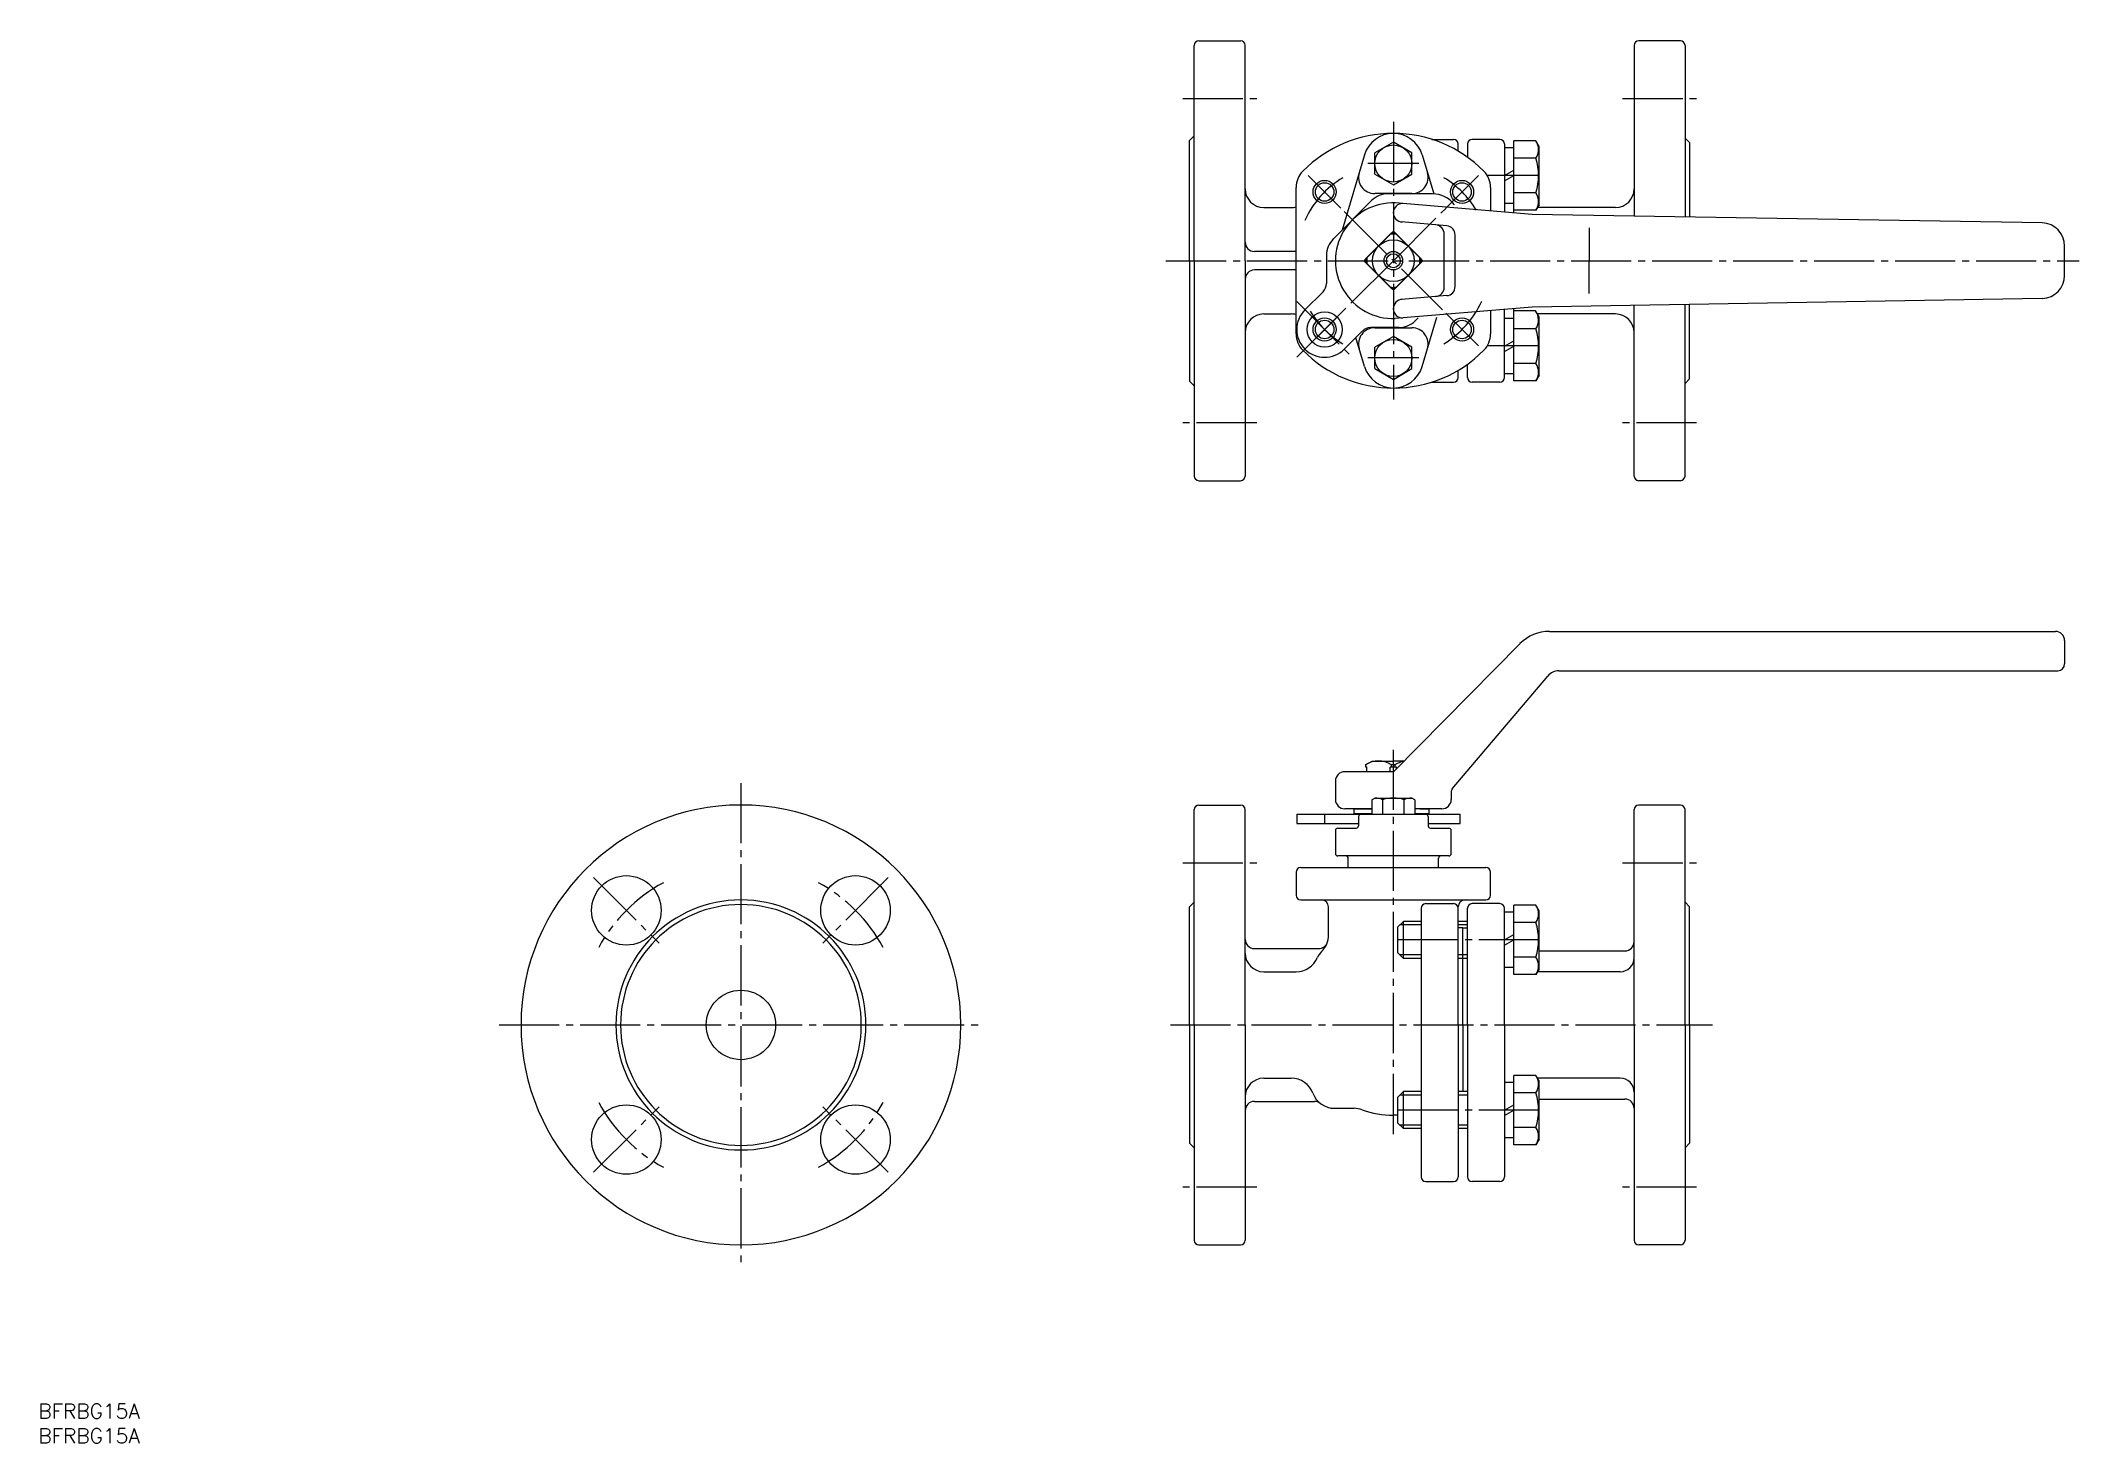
# Model space of a CAD drawing. Extents: x 19 to 459, y 123 to 426.
import ezdxf

# ---------------------------------------------------------------- set-up
doc = ezdxf.new("R2010")
doc.units = 0
doc.linetypes.add('CENTER', pattern=[17.5, 13, -1.5, 1.5, -1.5])
doc.layers.get('0').update_dxf_attribs({"linetype": 'CONTINUOUS'})
doc.layers.add('CENTER', color=1, linetype='CENTER')
doc.styles.get("Standard").update_dxf_attribs({"font": 'txt.shx', "bigfont": '@extfont2.shx'})

msp = doc.modelspace()

# ---------------------------------------------------------------- linework, layer by layer
at = {"color": 7, "linetype": 'CONTINUOUS'}
for p, q in [((267.96, 378.82), (267.96, 425.32)), ((268.96, 426.32), (277.96, 426.32)), ((278.96, 378.82), (278.96, 425.32)), ((362.96, 425.32), (362.96, 388.46)), ((372.96, 426.32), (363.96, 426.32)), ((373.96, 425.32), (373.96, 388.27)), ((266.96, 404.82), (267.96, 405.82)), ((374.96, 404.32), (373.96, 405.32)), ((266.96, 378.82), (266.96, 404.82)), ((304.73, 401.68), (299.88, 385.42)), ((310.96, 404.44), (306.96, 402.13)), ((306.96, 397.51), (306.96, 402.13)), ((314.96, 402.13), (310.96, 404.44)), ((314.96, 397.51), (314.96, 402.13)), ((317.18, 401.68), (319.69, 393.27)), ((319.3, 405.03), (323.96, 405.03)), ((324.96, 402.49), (324.96, 404.03)), ((326.96, 404.03), (326.96, 401.19)), ((333.96, 405.03), (327.96, 405.03)), ((334.96, 404.03), (334.96, 389.33)), ((336.96, 403.21), (334.96, 403.21)), ((341.76, 404.71), (336.96, 404.71)), ((336.96, 389.16), (336.96, 404.71)), ((341.76, 400.96), (336.96, 400.96)), ((342.46, 403.51), (341.76, 404.71)), ((342.46, 390.91), (342.46, 403.51)), ((374.96, 404.32), (374.96, 388.26)), ((306.96, 397.51), (310.96, 395.2)), ((310.96, 395.2), (314.96, 397.51)), ((329.34, 397.21), (322.27, 390.14)), ((334.96, 397.21), (336.96, 398.36)), ((334.96, 396.05), (336.96, 397.21)), ((289.96, 363), (289.96, 394.64)), ((314.98, 393.32), (306.93, 393.32)), ((319.41, 393.27), (309.8, 393.27)), ((331.96, 394.64), (331.96, 389.58)), ((341.76, 393.46), (336.96, 393.46)), ((282.96, 390.32), (288.89, 390.32)), ((306.26, 391.81), (297.97, 383.51)), ((340.96, 388.82), (311.37, 391.32)), ((336.96, 391.21), (334.96, 391.21)), ((341.76, 389.71), (336.96, 389.71)), ((451.12, 386.98), (340.96, 388.82)), ((342.46, 390.91), (341.76, 389.71)), ((358.96, 390.32), (342.12, 390.32)), ((304.59, 378.82), (310.96, 385.19)), ((310.58, 384.81), (304.97, 379.2)), ((305.16, 379.39), (310.39, 384.62)), ((310.96, 385.19), (317.32, 378.82)), ((316.94, 379.2), (311.33, 384.81)), ((316.75, 379.39), (311.52, 384.62)), ((322.48, 386.37), (312.68, 387.19)), ((321.96, 373.07), (321.96, 384.57)), ((324.31, 373.27), (324.31, 384.37)), ((353.28, 385.91), (353.28, 378.82)), ((266.96, 378.82), (266.96, 352.82)), ((267.96, 378.82), (267.96, 332.32)), ((278.96, 378.82), (278.96, 332.32)), ((289.96, 380.82), (280.96, 380.82)), ((296.51, 379.98), (296.51, 373.89)), ((304.59, 378.82), (310.96, 372.46)), ((310.96, 372.46), (317.32, 378.82)), ((353.28, 371.73), (353.28, 378.82)), ((455.96, 375.66), (455.96, 381.99)), ((289.96, 376.82), (280.96, 376.82)), ((304.97, 378.45), (310.58, 372.83)), ((310.39, 373.02), (305.16, 378.26)), ((316.94, 378.45), (311.33, 372.83)), ((316.75, 378.26), (311.52, 373.02)), ((295.77, 372.13), (291.86, 368.22)), ((322.48, 371.28), (312.71, 370.46)), ((451.12, 370.66), (340.96, 368.82)), ((282.96, 367.32), (288.89, 367.32)), ((340.96, 368.82), (311.37, 366.33)), ((316.3, 366.49), (315.65, 365.84)), ((317.18, 355.97), (320.36, 366.63)), ((331.96, 368.06), (331.96, 363)), ((334.96, 353.62), (334.96, 368.32)), ((336.96, 366.37), (334.96, 366.37)), ((336.96, 352.87), (336.96, 368.49)), ((341.68, 368.01), (336.96, 368.01)), ((342.46, 366.67), (341.68, 368.01)), ((358.96, 367.32), (342.08, 367.32)), ((342.46, 354.07), (342.46, 366.67)), ((362.96, 332.32), (362.96, 369.19)), ((373.96, 332.32), (373.96, 369.37)), ((374.96, 353.32), (374.96, 369.39)), ((304.26, 363.64), (300.35, 359.73)), ((304.73, 355.97), (302.86, 362.24)), ((312.11, 364.37), (306.03, 364.37)), ((306.93, 364.32), (314.98, 364.32)), ((310.96, 362.44), (306.96, 360.13)), ((314.96, 360.13), (310.96, 362.44)), ((334.96, 360.37), (336.96, 361.52)), ((341.76, 364.12), (336.96, 364.12)), ((306.96, 355.51), (306.96, 360.13)), ((314.96, 355.51), (314.96, 360.13)), ((334.96, 359.21), (336.96, 360.37)), ((266.96, 352.82), (267.96, 351.82)), ((306.96, 355.51), (310.96, 353.2)), ((310.96, 353.2), (314.96, 355.51)), ((319.3, 352.62), (323.96, 352.62)), ((324.96, 353.62), (324.96, 355.15)), ((326.96, 353.62), (326.96, 356.46)), ((333.96, 352.62), (327.96, 352.62)), ((336.96, 354.37), (334.96, 354.37)), ((341.76, 356.62), (336.96, 356.62)), ((341.76, 352.87), (336.96, 352.87)), ((342.46, 354.07), (341.76, 352.87)), ((374.96, 353.32), (373.96, 352.32)), ((268.96, 331.32), (277.96, 331.32)), ((372.96, 331.32), (363.96, 331.32)), ((310.96, 268.47), (338.32, 296.13)), ((344.68, 298.77), (453.96, 298.77)), ((455.96, 296.77), (455.96, 291.77)), ((323.7, 264.74), (344.33, 289.12)), ((346.7, 290.27), (454.46, 290.27)), ((304.96, 269.96), (306.36, 270.77)), ((304.96, 269.96), (304.96, 269.52)), ((304.96, 269.52), (305.21, 269.52)), ((305.21, 268.47), (305.21, 269.52)), ((306.36, 270.77), (310.96, 270.77)), ((310.3, 268.47), (310.3, 269.47)), ((311.61, 269.47), (310.3, 269.47)), ((310.58, 269.47), (310.58, 269.96)), ((311.33, 269.96), (310.58, 269.96)), ((313.26, 270.77), (310.96, 270.77)), ((311.33, 269.47), (311.33, 269.96)), ((311.61, 269.12), (311.61, 269.47)), ((298.46, 266.47), (298.46, 262.47)), ((310.96, 268.47), (300.46, 268.47)), ((267.96, 213.77), (267.96, 260.27)), ((268.96, 261.27), (277.96, 261.27)), ((278.96, 213.77), (278.96, 260.27)), ((306.34, 260.47), (300.46, 260.47)), ((302.4, 260.47), (306.34, 260.47)), ((302.4, 260.47), (302.4, 259.47)), ((306.34, 262.42), (306.94, 262.77)), ((306.34, 262.42), (306.34, 259.27)), ((306.94, 262.77), (314.97, 262.77)), ((308.65, 262.42), (308.65, 259.27)), ((308.65, 262.42), (308.65, 259.27)), ((313.26, 262.42), (313.26, 259.27)), ((315.57, 262.42), (314.97, 262.77)), ((315.57, 262.42), (315.57, 259.27)), ((321.46, 260.47), (315.57, 260.47)), ((316.71, 260.47), (318.61, 260.47)), ((318.61, 260.47), (318.61, 259.47)), ((323.46, 264.09), (323.46, 262.47)), ((362.96, 213.77), (362.96, 260.27)), ((372.96, 261.27), (363.96, 261.27)), ((373.96, 213.77), (373.96, 260.27)), ((290.11, 259.27), (290.11, 257.27)), ((290.11, 259.27), (310.96, 259.27)), ((290.11, 257.27), (303.43, 257.27)), ((298.46, 255.77), (298.46, 250.77)), ((298.96, 256.27), (302.93, 256.27)), ((302.4, 259.47), (306.34, 259.47)), ((303.43, 258.77), (303.43, 256.77)), ((305.21, 259.27), (303.93, 259.27)), ((305.21, 259.27), (304.96, 259.27)), ((305.21, 259.27), (305.21, 259.47)), ((306.34, 259.27), (315.57, 259.27)), ((310.96, 259.27), (325.41, 259.27)), ((315.57, 259.47), (318.61, 259.47)), ((316.71, 259.47), (316.71, 259.27)), ((316.96, 259.27), (316.71, 259.27)), ((317.98, 259.27), (316.71, 259.27)), ((318.48, 258.77), (318.48, 256.77)), ((318.48, 257.27), (325.41, 257.27)), ((318.98, 256.27), (322.96, 256.27)), ((323.46, 250.77), (323.46, 255.77)), ((325.41, 257.27), (325.41, 259.27)), ((289.96, 246.77), (289.96, 241.77)), ((290.96, 247.77), (310.96, 247.77)), ((310.96, 250.27), (298.96, 250.27)), ((301.21, 247.77), (301.21, 249.77)), ((322.96, 250.27), (310.96, 250.27)), ((310.96, 247.77), (330.96, 247.77)), ((320.71, 247.77), (320.71, 249.77)), ((331.96, 241.77), (331.96, 246.77)), ((266.96, 239.27), (267.96, 240.27)), ((266.96, 213.77), (266.96, 239.27)), ((290.96, 240.77), (310.96, 240.77)), ((296.96, 233.2), (296.96, 239.27)), ((310.96, 240.77), (330.96, 240.77)), ((316.96, 238.97), (316.96, 187.77)), ((317.96, 239.97), (323.96, 239.97)), ((324.96, 213.77), (324.96, 238.97)), ((326.96, 213.77), (326.96, 238.97)), ((333.96, 239.97), (327.96, 239.97)), ((334.96, 213.77), (334.96, 238.97)), ((336.96, 238.15), (334.96, 238.15)), ((341.76, 239.65), (336.96, 239.65)), ((336.96, 224.65), (336.96, 239.65)), ((342.46, 238.45), (341.76, 239.65)), ((342.46, 225.85), (342.46, 238.45)), ((374.96, 239.27), (373.96, 240.27)), ((374.96, 213.77), (374.96, 239.27)), ((313.16, 236.15), (311.96, 234.95)), ((311.96, 229.35), (311.96, 234.95)), ((316.91, 236.15), (313.16, 236.15)), ((313.16, 228.15), (313.16, 236.15)), ((326.96, 236.15), (324.96, 236.15)), ((325.96, 234.77), (324.96, 234.77)), ((325.96, 213.77), (325.96, 234.77)), ((325.96, 234.77), (326.96, 234.77)), ((341.76, 235.9), (336.96, 235.9)), ((280.96, 230.27), (294.81, 230.27)), ((313.16, 228.15), (311.96, 229.35)), ((334.96, 232.15), (336.96, 233.31)), ((334.96, 231), (336.96, 232.15)), ((342.46, 229.77), (360.96, 229.77)), ((282.96, 225.27), (289.96, 225.27)), ((316.96, 228.15), (313.16, 228.15)), ((326.96, 228.15), (324.96, 228.15)), ((336.96, 226.15), (334.96, 226.15)), ((341.76, 228.4), (336.96, 228.4)), ((341.76, 224.65), (336.96, 224.65)), ((342.46, 225.85), (341.76, 224.65)), ((359.96, 225.27), (342.12, 225.27)), ((266.96, 213.77), (266.96, 188.27)), ((267.96, 213.77), (267.96, 167.27)), ((278.96, 213.77), (278.96, 167.27)), ((324.96, 213.77), (324.96, 187.77)), ((325.96, 213.77), (325.96, 199.38)), ((326.96, 213.77), (326.96, 187.77)), ((334.96, 213.77), (334.96, 180.95)), ((362.96, 213.77), (362.96, 167.27)), ((373.96, 213.77), (373.96, 167.27)), ((374.96, 213.77), (374.96, 188.27)), ((341.76, 202.88), (336.96, 202.88)), ((336.96, 187.88), (336.96, 202.88)), ((342.46, 201.68), (341.76, 202.88)), ((282.96, 202.27), (288.89, 202.27)), ((313.16, 199.38), (311.96, 198.18)), ((311.96, 192.58), (311.96, 198.18)), ((316.91, 199.38), (313.16, 199.38)), ((313.16, 191.38), (313.16, 199.38)), ((326.96, 199.38), (324.96, 199.38)), ((336.96, 201.38), (334.96, 201.38)), ((341.76, 199.13), (336.96, 199.13)), ((359.96, 202.27), (342.12, 202.27)), ((342.46, 189.08), (342.46, 201.68)), ((280.96, 197.27), (293.92, 197.27)), ((298.26, 195.77), (302.51, 195.77)), ((311.96, 194.27), (310.96, 194.27)), ((334.96, 195.38), (336.96, 196.54)), ((334.96, 194.23), (336.96, 195.38)), ((342.46, 197.77), (360.96, 197.77)), ((313.16, 191.38), (311.96, 192.58)), ((316.96, 191.38), (313.16, 191.38)), ((326.96, 191.38), (324.96, 191.38)), ((336.96, 189.38), (334.96, 189.38)), ((341.76, 191.63), (336.96, 191.63)), ((266.96, 188.27), (267.96, 187.27)), ((316.96, 187.77), (316.96, 180.95)), ((324.96, 187.77), (324.96, 180.95)), ((326.96, 187.77), (326.96, 180.95)), ((341.76, 187.88), (336.96, 187.88)), ((342.46, 189.08), (341.76, 187.88)), ((374.96, 188.27), (373.96, 187.27)), ((317.96, 179.95), (323.96, 179.95)), ((333.96, 179.95), (327.96, 179.95)), ((268.96, 166.27), (277.96, 166.27)), ((372.96, 166.27), (363.96, 166.27))]:
    msp.add_line(p, q, dxfattribs=at)
at = {"color": 3, "linetype": 'CONTINUOUS'}
for p, q in [((316.96, 235.38), (312.38, 235.38)), ((326.96, 235.38), (324.96, 235.38)), ((316.96, 228.93), (312.38, 228.93)), ((326.96, 228.93), (324.96, 228.93)), ((316.96, 198.61), (312.38, 198.61)), ((326.96, 198.61), (324.96, 198.61)), ((316.96, 192.16), (312.38, 192.16)), ((326.96, 192.16), (324.96, 192.16))]:
    msp.add_line(p, q, dxfattribs=at)
at = {"color": 7, "linetype": 'CONTINUOUS'}
for centre, radius in [((310.96, 399.82), 4), ((296.11, 393.67), 2.5), ((296.11, 393.67), 2), ((325.8, 393.67), 2.5), ((325.8, 393.67), 2), ((310.96, 378.82), 4.5), ((310.96, 378.82), 2), ((310.96, 378.82), 1.5), ((296.11, 363.97), 3.8), ((296.11, 363.97), 2.5), ((296.11, 363.97), 2), ((325.8, 363.97), 2.5), ((325.8, 363.97), 2), ((310.96, 357.82), 4), ((145.29, 238.52), 7.5), ((194.79, 238.52), 7.5), ((170.04, 213.77), 7.5), ((145.29, 189.02), 7.5), ((194.79, 189.02), 7.5)]:
    msp.add_circle(centre, radius, dxfattribs=at)
for centre, radius, start, end in [((268.96, 425.32), 1, 90, 180), ((277.96, 425.32), 1, 360, 90), ((363.96, 425.32), 1, 90, 180), ((372.96, 425.32), 1, 0, 90), ((310.96, 378.82), 27.5, 44.6746, 135.3254), ((310.96, 399.82), 6.5, 16.6015, 163.3985), ((323.96, 404.03), 1, 360, 90), ((327.96, 404.03), 1, 90, 180), ((333.96, 404.03), 1, 0, 90), ((338.92, 402.83), 3.4, 326.5836, 33.4164), ((329.55, 397.21), 12.77, 342.9289, 17.0711), ((294.96, 394.64), 5, 135.3254, 180), ((306.93, 396.82), 3.5, 163.3985, 270), ((314.98, 396.82), 3.5, 270, 16.6015), ((326.96, 394.64), 5, 0, 44.6746), ((282.96, 394.32), 4, 180, 270), ((309.8, 388.27), 5, 90, 135), ((319.41, 387.27), 6, 37.049, 90), ((338.92, 391.58), 3.4, 326.5836, 33.4164), ((358.96, 394.32), 4, 270, 0), ((288.89, 395.32), 5, 270, 282.3275), ((310.96, 378.82), 12.5, 88.0879, 271.9121), ((312.95, 389.17), 2, 88.0879, 268.0879), ((301.51, 379.98), 5, 135, 180), ((310.96, 384.06), 0.8, 45, 135), ((310.96, 378.82), 6, 86.4096, 93.5904), ((319.96, 384.57), 2, 360, 85.1829), ((322.31, 384.37), 2, 0, 85.1829), ((450.96, 381.99), 5, 0, 88.0879), ((280.96, 382.82), 2, 180, 270), ((305.72, 378.82), 0.8, 135, 225), ((310.96, 378.82), 6, 176.4096, 183.5904), ((316.19, 378.82), 0.8, 315, 45), ((310.96, 378.82), 6, 356.4096, 3.5904), ((280.96, 374.82), 2, 90, 180), ((450.96, 375.66), 5, 271.9121, 0), ((294.01, 373.89), 2.5, 315, 0), ((310.96, 373.59), 0.8, 225, 315), ((310.96, 378.82), 6, 266.4096, 273.5904), ((312.95, 368.47), 2, 91.9121, 271.9121), ((319.96, 373.07), 2, 274.8171, 0), ((322.31, 373.27), 2, 274.8171, 0), ((282.96, 363.32), 4, 90, 180), ((288.89, 362.32), 5, 77.6725, 90), ((296.11, 363.97), 6, 135, 315), ((312.11, 369.37), 5, 270, 315), ((338.92, 365.99), 3.4, 326.5836, 36.3076), ((358.96, 363.32), 4, 0, 90), ((294.96, 363), 5, 180, 224.6746), ((306.93, 360.82), 3.5, 90, 196.6015), ((306.03, 361.87), 2.5, 90, 135), ((314.98, 360.82), 3.5, 343.3985, 90), ((326.96, 363), 5, 315.3254, 0), ((329.55, 360.37), 12.77, 342.9289, 17.0711), ((310.96, 378.82), 27.5, 224.6746, 315.3254), ((310.96, 357.82), 6.5, 196.6015, 343.3985), ((323.96, 353.62), 1, 270, 360), ((327.96, 353.62), 1, 180, 270), ((333.96, 353.62), 1, 270, 0), ((338.92, 354.74), 3.4, 326.5836, 33.4164), ((268.96, 332.32), 1, 180, 270), ((277.96, 332.32), 1, 270, 0), ((363.96, 332.32), 1, 180, 270), ((372.96, 332.32), 1, 270, 0), ((344.68, 289.77), 9, 90, 135), ((453.96, 296.77), 2, 360, 90), ((454.46, 291.77), 1.5, 270, 0), ((346.7, 287.27), 3, 90, 142), ((307.77, 265.47), 5.3, 57.9242, 122.0758), ((314.14, 265.5), 5.27, 100.7046, 122.2212), ((300.46, 266.47), 2, 90, 180), ((324.46, 264.09), 1, 139.3987, 180), ((170.04, 213.77), 47.5, 90, 270), ((170.04, 213.77), 47.5, 270, 90), ((268.96, 260.27), 1, 90, 180), ((277.96, 260.27), 1, 360, 90), ((300.46, 262.47), 2, 180, 270), ((307.01, 258.8), 3.97, 65.731, 91.044), ((310.96, 254.98), 7.79, 72.7643, 107.2357), ((314.9, 258.8), 3.97, 88.956, 114.269), ((321.46, 262.47), 2, 270, 0), ((363.96, 260.27), 1, 90, 180), ((372.96, 260.27), 1, 0, 90), ((298.96, 255.77), 0.5, 90, 180), ((302.93, 256.77), 0.5, 270, 0), ((303.93, 258.77), 0.5, 90, 180), ((317.98, 258.77), 0.5, 360, 90), ((318.98, 256.77), 0.5, 180, 270), ((322.96, 255.77), 0.5, 0, 90), ((290.96, 246.77), 1, 90, 180), ((298.96, 250.77), 0.5, 180, 270), ((300.71, 249.77), 0.5, 0, 90), ((321.21, 249.77), 0.5, 90, 180), ((322.96, 250.77), 0.5, 270, 0), ((330.96, 246.77), 1, 360, 90), ((170.04, 213.77), 27, 90, 270), ((170.04, 213.77), 26, 90, 270), ((170.04, 213.77), 27, 270, 90), ((170.04, 213.77), 26, 270, 90), ((290.96, 241.77), 1, 180, 270), ((295.46, 239.27), 1.5, 0, 90), ((317.96, 238.97), 1, 90, 180), ((323.96, 238.97), 1, 0, 90), ((326.46, 239.27), 1.5, 90, 180), ((327.96, 238.97), 1, 90, 180), ((330.96, 241.77), 1, 270, 0), ((333.96, 238.97), 1, 360, 90), ((338.92, 237.78), 3.4, 326.5836, 33.4164), ((329.55, 232.15), 12.77, 342.9289, 17.0711), ((280.96, 232.27), 2, 180, 270), ((282.96, 229.27), 4, 180, 270), ((298.26, 226.77), 4, 134.427, 157.1146), ((294.81, 232.27), 2, 270, 341.9953), ((291.96, 233.2), 5, 314.427, 0), ((360.96, 231.77), 2, 270, 0), ((289.96, 230.27), 5, 270, 337.1146), ((338.92, 226.53), 3.4, 326.5836, 33.4164), ((359.96, 228.27), 3, 270, 0), ((338.92, 201.01), 3.4, 326.5836, 33.4164), ((282.96, 198.27), 4, 90, 180), ((288.89, 197.27), 5, 20.4873, 90), ((298.26, 200.77), 5, 200.4873, 270), ((329.55, 195.38), 12.77, 342.9289, 17.0711), ((359.96, 199.27), 3, 0, 90), ((280.96, 195.27), 2, 90, 180), ((293.92, 195.27), 2, 51.7868, 90), ((302.51, 190.77), 5, 69.8469, 90), ((310.96, 213.77), 19.5, 249.8469, 270), ((360.96, 195.77), 2, 0, 90), ((338.92, 189.76), 3.4, 326.5836, 33.4164), ((317.96, 180.95), 1, 180, 270), ((323.96, 180.95), 1, 270, 0), ((327.96, 180.95), 1, 180, 270), ((333.96, 180.95), 1, 270, 0), ((268.96, 167.27), 1, 180, 270), ((277.96, 167.27), 1, 270, 0), ((363.96, 167.27), 1, 180, 270), ((372.96, 167.27), 1, 270, 0)]:
    msp.add_arc(centre, radius, start, end, dxfattribs=at)
at = {"color": 3, "linetype": 'CONTINUOUS'}
for start, end in [(83.5, 96.5), (173.5, 186.5), (353.5, 6.5), (263.5, 276.5)]:
    msp.add_arc((310.96, 378.82), 5.75, start, end, dxfattribs=at)
at = {"layer": 'CENTER', "color": 1, "linetype": 'CENTER'}
for p, q in [((265.46, 413.82), (281.46, 413.82)), ((360.46, 413.82), (376.46, 413.82)), ((310.96, 408.82), (310.96, 348.82)), ((292.57, 397.21), (299.64, 390.14)), ((316.46, 399.82), (305.46, 399.82)), ((316.46, 399.82), (305.46, 399.82)), ((342.46, 397.21), (331.25, 397.21)), ((310.96, 378.82), (325.42, 393.28)), ((300.35, 389.43), (321.56, 368.22)), ((261.84, 378.82), (459.11, 378.82)), ((310.96, 378.82), (290.1, 357.96)), ((290.1, 369.98), (302.12, 357.96)), ((292.57, 360.44), (299.64, 367.51)), ((329.34, 360.44), (322.27, 367.51)), ((316.46, 357.82), (305.46, 357.82)), ((316.46, 357.82), (305.46, 357.82)), ((342.46, 360.44), (331.25, 360.44)), ((281.46, 343.82), (265.46, 343.82)), ((376.46, 343.82), (360.46, 343.82)), ((310.96, 190.21), (310.96, 273.28)), ((170.04, 266.01), (170.04, 161.52)), ((296.11, 259.27), (296.11, 257.27)), ((265.46, 248.77), (281.46, 248.77)), ((360.46, 248.77), (376.46, 248.77)), ((138.22, 245.59), (152.36, 231.45)), ((201.86, 245.59), (187.72, 231.45)), ((342.46, 232.15), (311.96, 232.15)), ((117.79, 213.77), (222.29, 213.77)), ((262.79, 213.77), (379.86, 213.77)), ((138.22, 181.95), (152.36, 196.09)), ((201.86, 181.95), (187.72, 196.09)), ((342.46, 195.38), (311.96, 195.38)), ((281.46, 178.77), (265.46, 178.77)), ((376.46, 178.77), (360.46, 178.77))]:
    msp.add_line(p, q, dxfattribs=at)
for centre, radius, start, end in [((310.96, 378.82), 21, 121.3541, 155.4668), ((310.96, 378.82), 21, 31.3541, 58.6459), ((310.96, 378.82), 21, 301.3541, 335.4668), ((310.96, 378.82), 21, 211.3541, 238.6459), ((170.04, 213.77), 35, 118.6062, 151.3938), ((170.04, 213.77), 35, 28.6062, 61.3938), ((170.04, 213.77), 35, 208.6062, 241.3938), ((170.04, 213.77), 35, 298.6062, 331.3938)]:
    msp.add_arc(centre, radius, start, end, dxfattribs=at)

# ---------------------------------------------------------------- texts
at = {"color": 7, "linetype": 'CONTINUOUS'}
for p in [(18.26, 128.78), (18.26, 123.44)]:
    msp.add_text('BFRBG15A', height=3.2, dxfattribs=at).set_placement(p)

doc.saveas('drawing.dxf')
